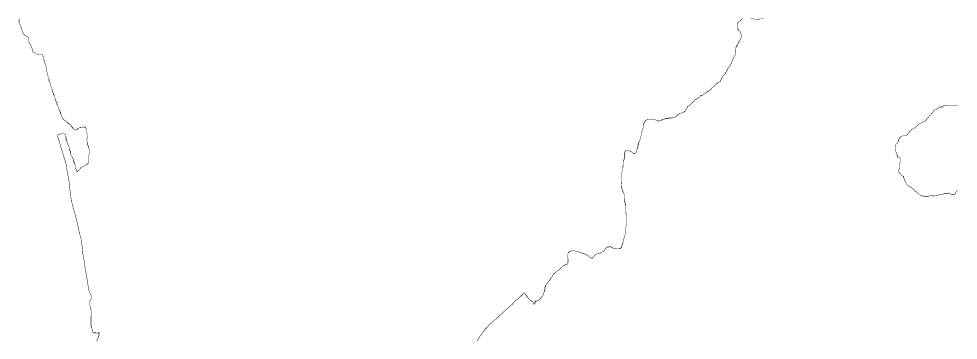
# Model space of a CAD drawing. Header units: metres. Extents: x 319816 to 366074, y 1739234 to 1838803.
# Drawn here: x 333482 to 339624, y 1787249 to 1789352 of the extents above; entities that cross this region are included whole.
import ezdxf

# ---------------------------------------------------------------- set-up
doc = ezdxf.new("R2010")
doc.units = ezdxf.units.M
doc.header["$MEASUREMENT"] = 0
doc.layers.add('HAZARDS LINE', color=1, linetype='Continuous')

msp = doc.modelspace()

# ---------------------------------------------------------------- linework, layer by layer
at = {"layer": 'HAZARDS LINE', "lineweight": 18, "const_width": 3}
for points in [[(333487.5, 1789353.7), (333483.5, 1789345.6), (333483.4, 1789329.4), (333487.4, 1789321.3), (333491.3, 1789309.1), (333499.3, 1789288.8), (333507.3, 1789264.5), (333515.3, 1789252.3), (333519.3, 1789244.2), (333535.5, 1789236), (333543.5, 1789231.9), (333547.5, 1789223.8), (333547.4, 1789195.5), (333555.4, 1789187.3), (333567.4, 1789163), (333571.4, 1789142.7), (333571.4, 1789138.7), (333575.4, 1789134.6), (333583.5, 1789130.5), (333587.5, 1789126.4), (333591.5, 1789122.3), (333599.6, 1789122.3), (333603.6, 1789118.2), (333636, 1789118.1), (333640, 1789109.9), (333640, 1789105.9), (333644, 1789105.9), (333643.9, 1789085.6), (333648, 1789081.5), (333651.9, 1789061.3), (333655.9, 1789057.2), (333659.9, 1789041), (333663.8, 1789016.7), (333667.7, 1788996.4), (333671.7, 1788988.3), (333671.7, 1788976.2), (333675.7, 1788972.1), (333675.6, 1788964), (333679.7, 1788959.9), (333679.6, 1788943.7), (333683.6, 1788935.6), (333687.6, 1788931.5), (333687.5, 1788919.4), (333691.6, 1788919.4), (333691.5, 1788907.2), (333695.5, 1788903.2), (333695.5, 1788891), (333699.5, 1788891), (333699.5, 1788882.9), (333703.5, 1788878.8), (333703.5, 1788870.7), (333707.5, 1788866.7), (333707.4, 1788854.5), (333711.5, 1788854.5), (333715.5, 1788846.4), (333715.4, 1788838.3), (333719.4, 1788830.2), (333719.4, 1788826.1), (333723.4, 1788822), (333723.4, 1788813.9), (333727.4, 1788809.9), (333727.4, 1788805.8), (333731.4, 1788801.7), (333731.3, 1788789.6), (333735.4, 1788789.6), (333735.3, 1788781.5), (333739.4, 1788777.4), (333739.3, 1788769.3), (333743.3, 1788765.2), (333743.3, 1788761.2), (333747.4, 1788757.1), (333747.3, 1788753.1), (333751.4, 1788749), (333751.3, 1788740.9), (333755.4, 1788740.9), (333755.3, 1788728.7), (333759.3, 1788724.7), (333759.3, 1788720.6), (333763.3, 1788716.6), (333763.3, 1788708.5), (333767.3, 1788708.4), (333767.3, 1788704.4), (333771.3, 1788700.3), (333771.3, 1788696.3), (333775.3, 1788692.2), (333779.4, 1788688.1), (333783.4, 1788688.1), (333783.4, 1788684.1), (333787.4, 1788684), (333787.4, 1788680), (333791.5, 1788680), (333795.5, 1788675.9), (333799.5, 1788675.9), (333799.5, 1788671.8), (333803.5, 1788671.8), (333803.5, 1788667.7), (333807.6, 1788667.7), (333811.6, 1788663.7), (333815.6, 1788663.6), (333815.6, 1788659.6), (333819.7, 1788659.6), (333819.6, 1788655.5), (333823.7, 1788655.5), (333823.7, 1788651.4), (333827.7, 1788647.4), (333827.7, 1788643.3), (333831.7, 1788643.3), (333831.7, 1788639.3), (333835.8, 1788639.2), (333835.7, 1788635.2), (333839.8, 1788635.2), (333839.8, 1788631.1), (333843.8, 1788627), (333847.8, 1788627), (333851.9, 1788622.9), (333855.9, 1788622.9), (333860, 1788627), (333864, 1788626.9), (333864, 1788631), (333868.1, 1788631), (333868.1, 1788635), (333872.2, 1788635), (333876.2, 1788639), (333884.3, 1788639), (333884.3, 1788643), (333904.6, 1788642.9), (333908.7, 1788646.9), (333908.6, 1788642.9), (333916.7, 1788642.8), (333916.7, 1788638.8), (333920.8, 1788638.8), (333920.7, 1788634.7), (333924.8, 1788630.6), (333924.6, 1788606.4), (333928.6, 1788598.2), (333928.4, 1788565.8), (333924.4, 1788565.9), (333924.3, 1788553.7), (333928.4, 1788549.7), (333928.3, 1788545.6), (333932.3, 1788537.5), (333932.3, 1788525.3), (333936.3, 1788521.3), (333936.2, 1788513.2), (333940.3, 1788505.1), (333944.3, 1788496.9), (333944.1, 1788468.6), (333940, 1788460.5), (333939.8, 1788416), (333935.7, 1788412), (333935.6, 1788403.9), (333931.6, 1788403.9), (333931.6, 1788399.8), (333927.5, 1788399.9), (333923.5, 1788395.8), (333919.4, 1788395.9), (333915.3, 1788391.8), (333907.2, 1788387.8), (333903.2, 1788387.9), (333899.1, 1788383.8), (333895, 1788379.8), (333886.9, 1788375.8), (333882.9, 1788375.8), (333882.8, 1788371.8), (333878.8, 1788367.7), (333874.7, 1788359.7), (333870.6, 1788355.6), (333866.6, 1788355.7), (333862.5, 1788351.6), (333862.5, 1788355.7), (333858.5, 1788359.8), (333858.5, 1788363.8), (333854.5, 1788371.9), (333850.5, 1788376), (333850.6, 1788392.2), (333846.6, 1788408.4), (333842.6, 1788408.4), (333842.6, 1788420.6), (333838.6, 1788420.6), (333838.7, 1788432.7), (333834.6, 1788436.8), (333834.7, 1788444.9), (333830.6, 1788444.9), (333830.6, 1788449), (333826.6, 1788453.1), (333826.7, 1788461.2), (333822.6, 1788461.2), (333822.7, 1788469.3), (333818.6, 1788473.3), (333818.7, 1788485.5), (333814.7, 1788489.6), (333814.7, 1788497.7), (333810.7, 1788501.7), (333810.8, 1788513.9), (333806.7, 1788517.9), (333806.8, 1788526), (333802.7, 1788526.1), (333802.8, 1788534.2), (333798.8, 1788538.2), (333798.8, 1788546.3), (333794.8, 1788550.4), (333794.8, 1788562.5), (333790.8, 1788562.6), (333790.9, 1788578.8), (333786.8, 1788578.8), (333786.9, 1788595), (333782.9, 1788595), (333778.9, 1788599.1), (333758.6, 1788599.2), (333742.4, 1788595.2), (333738.3, 1788591.2), (333734.2, 1788579.1), (333738.2, 1788570.9), (333746.2, 1788550.7), (333758.1, 1788510.1), (333774, 1788457.4), (333789.9, 1788404.7), (333797.8, 1788356.1), (333809.6, 1788295.3), (333817.3, 1788222.3), (333825, 1788165.6), (333836.9, 1788117), (333852.8, 1788064.3), (333868.6, 1787995.3), (333880.5, 1787942.7), (333888.4, 1787914.3), (333892.3, 1787894), (333896.2, 1787865.6), (333900, 1787821.1), (333903.9, 1787792.7), (333911.8, 1787756.3), (333915.7, 1787719.8), (333923.5, 1787675.2), (333931.4, 1787630.6), (333935.3, 1787602.3), (333939.2, 1787578), (333947.1, 1787557.7), (333951.1, 1787545.5), (333955.2, 1787541.4), (333955, 1787517.2), (333946.9, 1787505.1), (333946.7, 1787476.7), (333954.6, 1787444.3), (333954.1, 1787343.1), (333958.1, 1787339), (333958, 1787326.9), (333962, 1787322.8), (333962, 1787314.7), (333966, 1787310.6), (333966, 1787298.5), (333970, 1787298.5), (333970, 1787294.4), (333978.1, 1787294.4), (333978.1, 1787298.4), (333986.2, 1787298.4), (333986.2, 1787294.3), (333998.3, 1787294.3), (333998.3, 1787298.3), (334006.4, 1787298.3), (334006.3, 1787278), (334002.2, 1787274), (334002.2, 1787265.9), (333998.1, 1787261.9), (333994, 1787249.7), (333989.9, 1787241.7)], [(336479.3, 1787244.1), (336483.4, 1787252.2), (336491.6, 1787264.3), (336495.7, 1787268.3), (336495.7, 1787272.3), (336499.7, 1787276.4), (336503.8, 1787280.4), (336503.8, 1787284.4), (336507.9, 1787288.5), (336512, 1787292.5), (336512, 1787296.5), (336516, 1787296.5), (336516.1, 1787300.6), (336520.1, 1787304.6), (336520.2, 1787308.6), (336524.2, 1787308.6), (336524.2, 1787312.7), (336528.3, 1787316.7), (336532.4, 1787320.7), (336532.4, 1787324.8), (336536.4, 1787324.7), (336536.5, 1787328.8), (336540.5, 1787328.8), (336544.6, 1787332.8), (336548.7, 1787336.8), (336548.7, 1787340.9), (336552.7, 1787340.8), (336552.7, 1787344.9), (336556.8, 1787348.9), (336560.9, 1787348.9), (336564.9, 1787352.9), (336569, 1787356.9), (336573.1, 1787361), (336573.1, 1787365), (336577.1, 1787365), (336577.2, 1787369), (336581.2, 1787369), (336581.2, 1787373.1), (336585.3, 1787373), (336585.3, 1787377.1), (336589.4, 1787377.1), (336593.4, 1787381.1), (336597.5, 1787385.1), (336605.6, 1787389.1), (336609.7, 1787393.2), (336613.8, 1787397.2), (336617.8, 1787401.2), (336617.8, 1787405.3), (336621.9, 1787405.2), (336626, 1787409.3), (336626, 1787413.3), (336630, 1787413.3), (336634.1, 1787417.3), (336638.2, 1787421.3), (336646.3, 1787429.4), (336650.4, 1787433.4), (336654.5, 1787437.4), (336658.5, 1787441.5), (336662.6, 1787441.4), (336662.6, 1787445.5), (336666.7, 1787449.5), (336670.7, 1787449.5), (336670.7, 1787453.5), (336674.8, 1787453.5), (336678.8, 1787457.5), (336682.9, 1787461.6), (336687, 1787465.6), (336691.1, 1787469.6), (336695.1, 1787473.7), (336699.2, 1787473.6), (336699.2, 1787477.7), (336703.3, 1787481.7), (336711.4, 1787485.7), (336711.4, 1787489.8), (336715.5, 1787493.8), (336719.5, 1787497.8), (336723.6, 1787501.8), (336727.7, 1787505.9), (336731.8, 1787509.9), (336735.8, 1787513.9), (336743.9, 1787517.9), (336748, 1787521.9), (336752.1, 1787526), (336756.2, 1787530), (336764.3, 1787538), (336768.3, 1787538), (336768.4, 1787542.1), (336772.4, 1787542), (336772.4, 1787546.1), (336776.5, 1787550.1), (336780.6, 1787550.1), (336780.6, 1787554.1), (336784.6, 1787558.2), (336788.7, 1787558.1), (336792.7, 1787554.1), (336792.7, 1787550), (336796.7, 1787550), (336796.7, 1787546), (336796.7, 1787541.9), (336800.7, 1787541.9), (336800.7, 1787537.8), (336804.8, 1787537.8), (336804.8, 1787533.8), (336808.8, 1787529.7), (336808.8, 1787525.7), (336812.8, 1787525.6), (336812.8, 1787521.6), (336816.8, 1787517.5), (336820.9, 1787517.5), (336820.8, 1787513.4), (336824.9, 1787509.4), (336828.9, 1787505.3), (336832.9, 1787505.3), (336837, 1787505.3), (336837, 1787501.2), (336841, 1787501.2), (336841, 1787497.1), (336845, 1787497.1), (336845, 1787489), (336849, 1787484.9), (336853.1, 1787484.9), (336853.1, 1787489), (336857.1, 1787488.9), (336857.2, 1787497), (336857.2, 1787501.1), (336861.2, 1787501.1), (336861.3, 1787505.1), (336865.3, 1787505.1), (336869.4, 1787505.1), (336873.4, 1787509.1), (336877.5, 1787509.1), (336881.5, 1787509.1), (336885.6, 1787513.1), (336889.7, 1787517.1), (336889.7, 1787521.2), (336893.8, 1787525.2), (336897.8, 1787525.2), (336897.8, 1787529.2), (336901.9, 1787533.2), (336906, 1787537.3), (336906, 1787541.3), (336910.1, 1787545.3), (336910.1, 1787549.4), (336914.1, 1787549.4), (336914.2, 1787553.4), (336914.2, 1787557.5), (336914.2, 1787561.5), (336918.3, 1787565.5), (336918.3, 1787569.6), (336918.3, 1787573.6), (336918.3, 1787577.7), (336922.4, 1787581.7), (336922.4, 1787585.7), (336922.4, 1787589.8), (336922.5, 1787593.8), (336922.5, 1787597.9), (336926.5, 1787597.9), (336926.6, 1787601.9), (336926.6, 1787606), (336930.7, 1787610), (336930.7, 1787614), (336934.7, 1787618.1), (336938.8, 1787622.1), (336942.9, 1787630.2), (336947, 1787630.1), (336947, 1787634.2), (336951.1, 1787638.2), (336955.1, 1787642.2), (336955.1, 1787646.3), (336959.2, 1787650.3), (336959.2, 1787654.4), (336963.3, 1787654.3), (336963.3, 1787658.4), (336967.4, 1787662.4), (336971.4, 1787666.4), (336971.5, 1787670.5), (336975.5, 1787674.5), (336975.6, 1787678.6), (336979.6, 1787678.5), (336979.6, 1787682.6), (336983.7, 1787682.6), (336983.7, 1787686.6), (336991.8, 1787690.6), (336995.9, 1787694.6), (337000, 1787698.7), (337004, 1787702.7), (337008.1, 1787702.7), (337008.1, 1787706.7), (337012.1, 1787706.7), (337016.2, 1787710.7), (337020.3, 1787714.8), (337032.5, 1787726.8), (337036.6, 1787730.9), (337040.6, 1787734.9), (337044.7, 1787734.9), (337048.8, 1787738.9), (337052.8, 1787738.9), (337056.9, 1787742.9), (337060.9, 1787742.9), (337065, 1787746.9), (337069, 1787746.9), (337069.1, 1787750.9), (337073.1, 1787754.9), (337073.2, 1787759), (337073.2, 1787763), (337073.2, 1787767.1), (337073.2, 1787771.1), (337073.2, 1787775.2), (337073.3, 1787779.2), (337073.3, 1787783.3), (337069.3, 1787787.4), (337069.3, 1787791.4), (337069.3, 1787795.5), (337069.3, 1787799.5), (337069.4, 1787803.6), (337069.4, 1787807.6), (337069.4, 1787811.6), (337073.5, 1787815.7), (337073.5, 1787819.7), (337073.5, 1787823.8), (337077.6, 1787823.7), (337081.6, 1787827.8), (337085.7, 1787827.8), (337085.7, 1787831.8), (337089.7, 1787831.8), (337093.8, 1787831.8), (337097.9, 1787835.8), (337101.9, 1787835.8), (337106, 1787835.7), (337110, 1787835.7), (337114.1, 1787835.7), (337122.1, 1787831.6), (337130.2, 1787831.6), (337138.3, 1787827.5), (337154.5, 1787823.3), (337170.6, 1787815.1), (337174.7, 1787815.1), (337178.7, 1787815.1), (337182.7, 1787811), (337186.8, 1787811), (337194.9, 1787806.9), (337198.9, 1787802.8), (337202.9, 1787802.8), (337211, 1787794.7), (337215, 1787790.6), (337219, 1787790.6), (337223.1, 1787786.5), (337227.1, 1787786.5), (337231.2, 1787786.5), (337235.2, 1787786.4), (337235.2, 1787790.5), (337239.3, 1787790.5), (337239.3, 1787794.5), (337243.4, 1787798.5), (337247.4, 1787802.6), (337251.5, 1787806.6), (337255.6, 1787810.6), (337263.7, 1787814.6), (337271.8, 1787814.6), (337275.9, 1787818.6), (337284, 1787818.6), (337288, 1787822.6), (337292.1, 1787822.6), (337296.2, 1787826.6), (337300.2, 1787826.6), (337304.3, 1787830.6), (337308.3, 1787834.6), (337312.4, 1787838.6), (337316.5, 1787846.7), (337320.6, 1787850.7), (337324.6, 1787854.8), (337328.7, 1787858.8), (337332.8, 1787858.8), (337336.8, 1787858.7), (337344.9, 1787858.7), (337349, 1787862.7), (337353, 1787858.7), (337357, 1787858.6), (337365.1, 1787854.5), (337365.1, 1787850.5), (337369.1, 1787850.5), (337373.2, 1787850.4), (337377.2, 1787850.4), (337381.3, 1787846.4), (337385.3, 1787846.3), (337389.4, 1787846.3), (337393.4, 1787846.3), (337397.5, 1787846.3), (337405.6, 1787846.2), (337409.6, 1787850.2), (337413.7, 1787850.2), (337417.7, 1787850.2), (337417.7, 1787854.3), (337421.8, 1787854.2), (337421.8, 1787858.3), (337421.8, 1787862.3), (337425.9, 1787870.4), (337430, 1787874.4), (337430, 1787878.5), (337430, 1787882.5), (337434.1, 1787886.5), (337434.1, 1787890.6), (337434.2, 1787894.6), (337434.2, 1787898.7), (337434.2, 1787902.7), (337438.3, 1787906.8), (337438.3, 1787914.9), (337442.4, 1787918.9), (337442.4, 1787927), (337446.5, 1787939.1), (337446.6, 1787947.2), (337446.6, 1787951.3), (337446.6, 1787955.3), (337446.7, 1787959.4), (337450.8, 1787971.5), (337450.8, 1787975.5), (337450.8, 1787979.6), (337450.9, 1787987.7), (337450.9, 1787991.7), (337455, 1787995.7), (337455, 1787999.8), (337455, 1788003.8), (337455, 1788007.9), (337455, 1788011.9), (337455.1, 1788024.1), (337455.2, 1788032.2), (337455.2, 1788036.2), (337455.2, 1788044.3), (337455.2, 1788048.4), (337455.3, 1788052.4), (337455.3, 1788064.6), (337455.4, 1788068.6), (337455.4, 1788072.7), (337455.4, 1788076.7), (337451.4, 1788076.7), (337451.4, 1788084.8), (337451.4, 1788088.9), (337451.4, 1788092.9), (337451.5, 1788097), (337451.5, 1788101), (337451.5, 1788105.1), (337451.5, 1788109.1), (337451.6, 1788113.2), (337451.6, 1788117.2), (337451.6, 1788121.3), (337451.6, 1788125.3), (337447.6, 1788133.4), (337447.6, 1788137.5), (337447.7, 1788141.5), (337447.7, 1788145.6), (337443.7, 1788149.6), (337443.7, 1788153.7), (337443.7, 1788157.7), (337443.7, 1788161.8), (337443.8, 1788165.8), (337443.8, 1788169.9), (337439.8, 1788174), (337439.8, 1788178), (337439.8, 1788182.1), (337439.8, 1788186.1), (337439.8, 1788190.1), (337439.9, 1788194.2), (337439.9, 1788198.2), (337439.9, 1788202.3), (337439.9, 1788206.3), (337435.9, 1788210.4), (337435.9, 1788214.5), (337435.9, 1788218.5), (337431.9, 1788218.5), (337431.9, 1788222.6), (337427.9, 1788226.7), (337427.9, 1788230.7), (337427.9, 1788234.7), (337423.9, 1788242.9), (337424, 1788255), (337420, 1788255), (337420, 1788259.1), (337420, 1788263.1), (337420, 1788267.2), (337420, 1788271.2), (337424.1, 1788275.3), (337424.1, 1788279.3), (337424.2, 1788283.3), (337424.2, 1788287.4), (337424.2, 1788291.4), (337424.2, 1788295.5), (337424.3, 1788299.5), (337424.3, 1788303.6), (337424.3, 1788307.6), (337424.3, 1788311.7), (337424.3, 1788315.7), (337424.4, 1788319.8), (337424.4, 1788323.8), (337424.4, 1788327.9), (337424.4, 1788331.9), (337424.5, 1788336), (337424.5, 1788340), (337424.5, 1788344.1), (337424.5, 1788348.1), (337424.5, 1788352.2), (337428.6, 1788356.2), (337428.6, 1788360.2), (337428.7, 1788364.3), (337428.7, 1788368.3), (337428.7, 1788372.4), (337428.7, 1788376.4), (337432.8, 1788380.5), (337432.8, 1788384.5), (337432.9, 1788392.6), (337432.9, 1788396.7), (337432.9, 1788400.7), (337432.9, 1788404.8), (337433, 1788408.8), (337433, 1788412.9), (337433, 1788416.9), (337433, 1788420.9), (337437.1, 1788425), (337437.1, 1788429), (337441.2, 1788433), (337441.2, 1788437.1), (337441.2, 1788441.1), (337441.3, 1788449.2), (337441.3, 1788461.4), (337441.4, 1788465.4), (337441.4, 1788469.5), (337441.4, 1788473.5), (337445.5, 1788477.6), (337445.5, 1788481.6), (337449.6, 1788485.6), (337449.6, 1788489.7), (337453.6, 1788489.7), (337457.7, 1788489.6), (337461.7, 1788489.6), (337465.8, 1788489.6), (337469.8, 1788489.6), (337477.9, 1788485.5), (337481.9, 1788481.4), (337486, 1788481.4), (337490, 1788481.4), (337490, 1788477.3), (337494.1, 1788477.3), (337498.1, 1788473.2), (337502.1, 1788469.1), (337506.1, 1788469.1), (337510.2, 1788469.1), (337514.3, 1788473.1), (337514.3, 1788477.2), (337518.3, 1788477.2), (337518.4, 1788481.2), (337522.4, 1788485.2), (337522.5, 1788489.3), (337522.5, 1788493.3), (337526.6, 1788501.4), (337526.6, 1788505.4), (337526.6, 1788509.5), (337530.7, 1788513.5), (337530.7, 1788517.6), (337530.7, 1788521.6), (337530.8, 1788529.7), (337534.8, 1788529.7), (337534.8, 1788533.7), (337534.9, 1788537.8), (337534.9, 1788541.8), (337539, 1788545.9), (337539, 1788549.9), (337543, 1788553.9), (337543.1, 1788558), (337543.1, 1788562), (337547.2, 1788566.1), (337547.2, 1788574.2), (337547.2, 1788578.2), (337547.3, 1788582.3), (337551.3, 1788586.3), (337551.4, 1788594.4), (337551.4, 1788598.4), (337551.4, 1788602.5), (337551.4, 1788606.5), (337559.6, 1788622.7), (337559.6, 1788626.7), (337559.7, 1788630.8), (337563.7, 1788634.8), (337563.8, 1788638.8), (337563.8, 1788642.9), (337563.8, 1788646.9), (337563.8, 1788651), (337563.8, 1788655), (337567.9, 1788659.1), (337567.9, 1788663.1), (337568, 1788667.2), (337572, 1788671.2), (337572.1, 1788675.2), (337576.1, 1788679.3), (337580.2, 1788683.3), (337580.2, 1788687.3), (337584.3, 1788687.3), (337588.3, 1788691.3), (337592.4, 1788691.3), (337596.5, 1788695.3), (337600.5, 1788695.3), (337604.5, 1788695.3), (337608.6, 1788695.3), (337616.7, 1788695.2), (337620.7, 1788695.2), (337624.8, 1788695.2), (337628.8, 1788691.1), (337632.9, 1788691.1), (337636.9, 1788691.1), (337641, 1788691), (337645, 1788691), (337653.1, 1788686.9), (337657.1, 1788686.9), (337661.1, 1788682.8), (337665.2, 1788682.8), (337669.2, 1788682.8), (337673.3, 1788686.8), (337681.4, 1788686.8), (337685.5, 1788686.7), (337685.5, 1788690.8), (337689.5, 1788690.8), (337689.5, 1788694.8), (337693.6, 1788694.8), (337697.6, 1788694.8), (337701.7, 1788694.8), (337705.7, 1788694.7), (337705.8, 1788698.8), (337709.8, 1788698.8), (337717.9, 1788698.7), (337722, 1788698.7), (337730, 1788698.6), (337730.1, 1788702.7), (337734.1, 1788702.7), (337738.2, 1788702.6), (337742.2, 1788702.6), (337746.3, 1788702.6), (337754.4, 1788702.6), (337758.4, 1788706.6), (337762.5, 1788706.6), (337766.5, 1788706.5), (337770.6, 1788706.5), (337774.6, 1788710.5), (337778.7, 1788710.5), (337778.7, 1788714.6), (337782.8, 1788718.6), (337786.8, 1788718.6), (337786.8, 1788722.6), (337790.9, 1788722.6), (337795, 1788726.6), (337799, 1788730.6), (337803.1, 1788734.7), (337807.2, 1788734.7), (337811.2, 1788734.6), (337815.2, 1788734.6), (337819.3, 1788738.6), (337823.4, 1788738.6), (337827.4, 1788738.6), (337831.5, 1788738.6), (337831.5, 1788742.6), (337835.5, 1788742.6), (337835.6, 1788746.6), (337839.6, 1788746.6), (337839.6, 1788750.7), (337839.6, 1788754.7), (337843.7, 1788758.7), (337847.8, 1788762.8), (337847.8, 1788766.8), (337851.9, 1788770.8), (337851.9, 1788774.9), (337856, 1788774.9), (337856, 1788778.9), (337864.1, 1788782.9), (337868.2, 1788786.9), (337872.2, 1788791), (337876.3, 1788795), (337880.4, 1788799), (337884.4, 1788803), (337892.6, 1788811.1), (337896.6, 1788811.1), (337896.7, 1788815.1), (337900.7, 1788819.2), (337904.8, 1788823.2), (337908.8, 1788823.2), (337917, 1788831.2), (337921, 1788831.2), (337925.1, 1788835.2), (337929.1, 1788835.2), (337933.2, 1788839.2), (337933.2, 1788843.3), (337937.3, 1788843.2), (337937.3, 1788847.3), (337941.4, 1788851.3), (337949.5, 1788851.3), (337957.6, 1788855.3), (337961.7, 1788859.3), (337965.7, 1788859.3), (337965.7, 1788863.3), (337969.8, 1788863.3), (337973.8, 1788867.3), (337977.9, 1788871.4), (337982, 1788871.3), (337982, 1788875.4), (337990.1, 1788875.3), (337994.2, 1788879.4), (337998.2, 1788883.4), (338006.3, 1788887.4), (338014.5, 1788899.5), (338018.6, 1788903.5), (338022.6, 1788907.5), (338030.8, 1788911.5), (338030.8, 1788915.6), (338038.9, 1788919.6), (338043, 1788927.7), (338047, 1788927.6), (338051.1, 1788931.7), (338055.2, 1788931.7), (338059.2, 1788935.7), (338063.3, 1788939.7), (338067.3, 1788939.7), (338071.4, 1788943.7), (338071.5, 1788951.8), (338075.5, 1788955.8), (338075.6, 1788959.9), (338079.6, 1788963.9), (338079.6, 1788968), (338083.7, 1788972), (338083.7, 1788976), (338087.8, 1788980.1), (338091.9, 1788984.1), (338100, 1788992.1), (338104.1, 1788996.2), (338104.1, 1789000.2), (338108.2, 1789004.2), (338108.2, 1789008.3), (338112.3, 1789012.3), (338112.3, 1789020.4), (338132.7, 1789044.6), (338149.1, 1789080.9), (338149.1, 1789085), (338153.2, 1789089), (338153.2, 1789093), (338157.3, 1789097.1), (338157.3, 1789101.1), (338161.3, 1789101.1), (338161.4, 1789109.2), (338165.5, 1789113.2), (338165.5, 1789125.4), (338169.6, 1789129.4), (338169.6, 1789137.5), (338165.6, 1789137.5), (338165.6, 1789145.6), (338169.7, 1789149.6), (338169.8, 1789165.8), (338173.8, 1789165.8), (338173.9, 1789173.9), (338177.9, 1789173.9), (338178, 1789177.9), (338182, 1789182), (338182, 1789186), (338186.1, 1789190), (338186.1, 1789194.1), (338190.2, 1789194.1), (338190.2, 1789202.2), (338194.3, 1789202.1), (338194.3, 1789210.2), (338198.4, 1789214.3), (338198.4, 1789218.3), (338202.5, 1789222.3), (338202.5, 1789226.4), (338206.6, 1789230.4), (338206.7, 1789250.6), (338202.7, 1789254.7), (338202.7, 1789258.8), (338198.7, 1789262.8), (338198.7, 1789270.9), (338194.7, 1789270.9), (338190.6, 1789275), (338186.6, 1789283.1), (338182.6, 1789283.2), (338182.7, 1789295.3), (338178.7, 1789303.4), (338178.8, 1789323.7), (338182.8, 1789323.6), (338186.9, 1789331.7), (338195, 1789335.7), (338199.1, 1789339.7), (338203.1, 1789339.7), (338203.2, 1789343.8), (338211.3, 1789351.8), (338215.4, 1789355.9)], [(338272, 1789355.5), (338276.1, 1789351.5), (338288.2, 1789351.4), (338288.2, 1789347.4), (338308.4, 1789347.2), (338312.4, 1789343.2), (338316.5, 1789347.2), (338320.6, 1789347.2), (338324.6, 1789351.2), (338328.7, 1789351.2), (338332.8, 1789355.2)], [(338340.8, 1789355.2), (338344.9, 1789351.1), (338348.9, 1789351.1), (338348.9, 1789355.1)], [(339619.7, 1788227.7), (339615.6, 1788223.7), (339611.5, 1788219.7), (339607.5, 1788215.7), (339603.4, 1788207.6), (339599.3, 1788203.6), (339579.1, 1788203.7), (339566.9, 1788207.8), (339562.9, 1788211.9), (339558.9, 1788211.9), (339554.8, 1788207.9), (339530.5, 1788208), (339526.4, 1788204), (339518.3, 1788204), (339514.3, 1788200), (339502.1, 1788200.1), (339481.9, 1788196.1), (339465.7, 1788196.2), (339461.6, 1788192.2), (339457.6, 1788192.2), (339449.5, 1788196.3), (339441.4, 1788196.3), (339437.3, 1788192.3), (339433.3, 1788192.3), (339425.2, 1788188.3), (339404.9, 1788188.4), (339396.8, 1788192.5), (339388.8, 1788192.6), (339380.7, 1788196.7), (339372.6, 1788200.8), (339368.6, 1788204.8), (339360.5, 1788208.9), (339356.5, 1788213), (339348.4, 1788221.1), (339344.4, 1788221.2), (339340.4, 1788225.2), (339336.4, 1788233.4), (339332.3, 1788237.4), (339328.3, 1788237.4), (339324.3, 1788241.5), (339316.2, 1788249.7), (339312.2, 1788249.7), (339300.1, 1788257.8), (339296, 1788261.9), (339288, 1788270.1), (339284, 1788274.1), (339284, 1788278.2), (339280, 1788282.2), (339280, 1788286.3), (339272, 1788298.5), (339272, 1788302.5), (339268, 1788310.7), (339268, 1788318.8), (339264, 1788318.8), (339264, 1788322.8), (339255.9, 1788326.9), (339243.8, 1788339.1), (339239.8, 1788347.2), (339235.8, 1788347.3), (339235.9, 1788363.5), (339240, 1788375.6), (339240.2, 1788403.9), (339244.2, 1788407.9), (339244.4, 1788440.3), (339240.4, 1788440.4), (339240.4, 1788444.4), (339228.2, 1788444.5), (339228.3, 1788452.6), (339224.3, 1788456.6), (339224.3, 1788464.7), (339220.3, 1788468.8), (339220.3, 1788472.9), (339216.3, 1788481), (339216.3, 1788485), (339212.3, 1788493.1), (339212.4, 1788517.4), (339216.5, 1788521.5), (339216.6, 1788529.6), (339220.6, 1788533.6), (339228.8, 1788541.6), (339228.8, 1788545.7), (339232.9, 1788549.7), (339232.9, 1788561.9), (339237, 1788561.8), (339241.1, 1788569.9), (339241.1, 1788574), (339245.1, 1788573.9), (339245.2, 1788578), (339249.2, 1788578), (339249.2, 1788582), (339253.3, 1788582), (339261.4, 1788586), (339281.6, 1788585.9), (339285.7, 1788589.9), (339289.8, 1788593.9), (339293.8, 1788597.9), (339297.9, 1788606), (339302, 1788606), (339310.2, 1788618.1), (339318.3, 1788626.2), (339322.4, 1788630.2), (339326.4, 1788630.2), (339330.5, 1788634.2), (339334.5, 1788634.2), (339338.6, 1788638.2), (339342.6, 1788638.2), (339346.7, 1788646.2), (339358.9, 1788654.3), (339363, 1788658.3), (339367.1, 1788662.3), (339383.3, 1788670.3), (339395.5, 1788678.4), (339403.6, 1788682.4), (339407.7, 1788682.3), (339407.7, 1788686.4), (339411.7, 1788686.4), (339415.8, 1788690.4), (339424, 1788702.5), (339432.1, 1788706.5), (339436.2, 1788718.6), (339440.2, 1788718.6), (339444.3, 1788722.6), (339448.4, 1788730.7), (339456.5, 1788738.7), (339460.6, 1788742.8), (339464.7, 1788746.8), (339464.7, 1788750.8), (339472.8, 1788758.9), (339480.9, 1788758.9), (339485, 1788762.9), (339493.1, 1788766.9), (339497.2, 1788766.9), (339501.2, 1788770.9), (339505.3, 1788770.9), (339505.3, 1788774.9), (339521.5, 1788774.8), (339521.5, 1788778.9), (339525.6, 1788778.8), (339525.6, 1788782.9), (339529.6, 1788782.9), (339533.7, 1788786.9), (339537.8, 1788786.9), (339541.8, 1788782.8), (339622.7, 1788782.4)]]:
    msp.add_lwpolyline(points, dxfattribs=at)
msp.add_lwpolyline([(334012.4, 1787295.3), (334008.3, 1787295.3)], close=True, dxfattribs=at)

doc.saveas('drawing.dxf')
